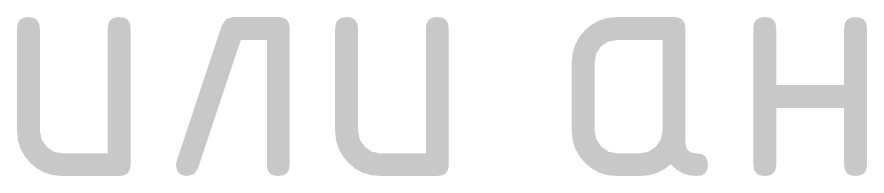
# Model space of a CAD drawing. Header units: millimetres. Extents: x 0 to 1189, y 0 to 841.
# Drawn here: x 1142.32 to 1153.66, y 660.13 to 662.24 of the extents above; entities that cross this region are included whole.
import ezdxf

# ---------------------------------------------------------------- set-up
doc = ezdxf.new("R2010")
doc.units = ezdxf.units.MM

msp = doc.modelspace()

# ---------------------------------------------------------------- hatches: boundary and pattern name
h = msp.add_hatch(color=7)
h.dxf.hatch_style = 2
h.paths.add_polyline_path([(1143.84, 662.096361), (1143.84, 660.276248), (1143.830483, 660.210059), (1143.801897, 660.163869), (1143.754191, 660.136799), (1143.687313, 660.127971), (1142.929943, 660.127971), (1142.807531, 660.138435), (1142.695195, 660.170346), (1142.593297, 660.224477), (1142.5022, 660.301604), (1142.424384, 660.394621), (1142.368737, 660.496734), (1142.335311, 660.609182), (1142.324158, 660.733205), (1142.324158, 662.096361), (1142.333675, 662.160689), (1142.362261, 662.207086), (1142.409966, 662.235189), (1142.476844, 662.244638), (1142.543404, 662.235189), (1142.590946, 662.207086), (1142.619471, 662.160689), (1142.62898, 662.096361), (1142.62898, 660.733205), (1142.651304, 660.617588), (1142.718277, 660.51768), (1142.816049, 660.450707), (1142.929943, 660.428383), (1143.535178, 660.428383), (1143.535178, 662.096361), (1143.544686, 662.160689), (1143.573212, 662.207086), (1143.620754, 662.235189), (1143.687313, 662.244638), (1143.754191, 662.235189), (1143.801897, 662.207086), (1143.830483, 662.160689)])
h = msp.add_hatch(color=7)
h.dxf.hatch_style = 2
h.paths.add_polyline_path([(1145.204009, 662.244638), (1145.809244, 662.244638), (1145.876122, 662.235189), (1145.923828, 662.207086), (1145.952413, 662.160689), (1145.96193, 662.096361), (1145.96193, 660.276248), (1145.952413, 660.210059), (1145.923828, 660.163869), (1145.876122, 660.136799), (1145.809244, 660.127971), (1145.742685, 660.136799), (1145.695142, 660.163869), (1145.666617, 660.210059), (1145.657108, 660.276248), (1145.657108, 661.939815), (1145.309843, 661.939815), (1144.738232, 660.229394), (1144.687521, 660.153258), (1144.598775, 660.127971), (1144.531897, 660.137479), (1144.484191, 660.166005), (1144.455605, 660.213547), (1144.446088, 660.280106), (1144.454908, 660.32696), (1145.051874, 662.121717), (1145.111819, 662.21501)])
h = msp.add_hatch(color=7)
h.dxf.hatch_style = 2
h.paths.add_polyline_path([(1148.083861, 662.096361), (1148.083861, 660.276248), (1148.074344, 660.210059), (1148.045758, 660.163869), (1147.998052, 660.136799), (1147.931174, 660.127971), (1147.173805, 660.127971), (1147.051392, 660.138435), (1146.939056, 660.170346), (1146.837158, 660.224477), (1146.746062, 660.301604), (1146.668245, 660.394621), (1146.612599, 660.496734), (1146.579172, 660.609182), (1146.568019, 660.733205), (1146.568019, 662.096361), (1146.577536, 662.160689), (1146.606122, 662.207086), (1146.653828, 662.235189), (1146.720706, 662.244638), (1146.787265, 662.235189), (1146.834807, 662.207086), (1146.863333, 662.160689), (1146.872841, 662.096361), (1146.872841, 660.733205), (1146.895165, 660.617588), (1146.962138, 660.51768), (1147.05991, 660.450707), (1147.173805, 660.428383), (1147.779039, 660.428383), (1147.779039, 662.096361), (1147.788547, 662.160689), (1147.817073, 662.207086), (1147.864615, 662.235189), (1147.931174, 662.244638), (1147.998052, 662.235189), (1148.045758, 662.207086), (1148.074344, 662.160689)])
h = msp.add_hatch(color=7)
h.paths.add_polyline_path([(1150.936048, 661.939815), (1150.330814, 661.939815), (1150.21306, 661.918042), (1150.114737, 661.854928), (1150.051623, 661.756674), (1150.02985, 661.639403), (1150.02985, 660.733205), (1150.052174, 660.617588), (1150.119147, 660.51768), (1150.216919, 660.450707), (1150.330814, 660.428383), (1150.635085, 660.428383), (1150.750633, 660.450707), (1150.846751, 660.51768), (1150.913724, 660.615934), (1150.936048, 660.733205)])
h.paths.add_polyline_path([(1151.541283, 660.276248), (1151.531834, 660.210059), (1151.503731, 660.163869), (1151.457334, 660.136799), (1151.393006, 660.127971), (1151.290609, 660.137548), (1151.198909, 660.166556), (1151.117441, 660.215407), (1151.04574, 660.284516), (1150.956073, 660.215407), (1150.857982, 660.166556), (1150.751107, 660.137548), (1150.635085, 660.127971), (1150.330814, 660.127971), (1150.208401, 660.138435), (1150.096065, 660.170346), (1149.994168, 660.224477), (1149.903071, 660.301604), (1149.825255, 660.394621), (1149.769608, 660.496734), (1149.736182, 660.609182), (1149.725028, 660.733205), (1149.725028, 661.639403), (1149.736182, 661.761566), (1149.769608, 661.874221), (1149.825255, 661.977367), (1149.903071, 662.071005), (1149.994168, 662.146271), (1150.096065, 662.200609), (1150.208401, 662.233553), (1150.330814, 662.244638), (1151.088184, 662.244638), (1151.155061, 662.235189), (1151.202767, 662.207086), (1151.231353, 662.160689), (1151.24087, 662.096361), (1151.24087, 660.58107), (1151.250379, 660.514192), (1151.278904, 660.466486), (1151.326446, 660.4379), (1151.393006, 660.428383), (1151.457334, 660.418875), (1151.503731, 660.390349), (1151.531834, 660.342807)])
h = msp.add_hatch(color=7)
h.dxf.hatch_style = 2
h.paths.add_polyline_path([(1152.452488, 661.034169), (1152.452488, 660.276248), (1152.44298, 660.210059), (1152.414455, 660.163869), (1152.366912, 660.136799), (1152.300353, 660.127971), (1152.233475, 660.136799), (1152.185769, 660.163869), (1152.157183, 660.210059), (1152.147666, 660.276248), (1152.147666, 662.096361), (1152.157183, 662.160689), (1152.185769, 662.207086), (1152.233475, 662.235189), (1152.300353, 662.244638), (1152.366912, 662.235189), (1152.414455, 662.207086), (1152.44298, 662.160689), (1152.452488, 662.096361), (1152.452488, 661.33844), (1153.358686, 661.33844), (1153.358686, 662.096361), (1153.368195, 662.160689), (1153.39672, 662.207086), (1153.444263, 662.235189), (1153.510822, 662.244638), (1153.5777, 662.235189), (1153.625406, 662.207086), (1153.653991, 662.160689), (1153.663508, 662.096361), (1153.663508, 660.276248), (1153.653991, 660.210059), (1153.625406, 660.163869), (1153.5777, 660.136799), (1153.510822, 660.127971), (1153.444263, 660.136799), (1153.39672, 660.163869), (1153.368195, 660.210059), (1153.358686, 660.276248), (1153.358686, 661.034169)])

doc.saveas('drawing.dxf')
